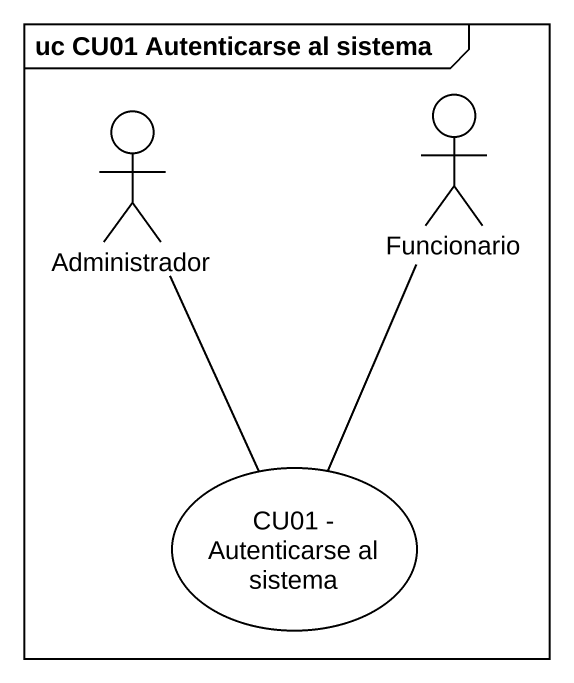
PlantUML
@startuml
mainframe uc CU01 Autenticarse al sistema
actor Administrador
actor Funcionario
usecase "CU01 - Autenticarse al sistema" as CU01_Autenticarse_al_sistema
CU01_Autenticarse_al_sistema -up- Administrador
CU01_Autenticarse_al_sistema -up- Funcionario
@enduml
